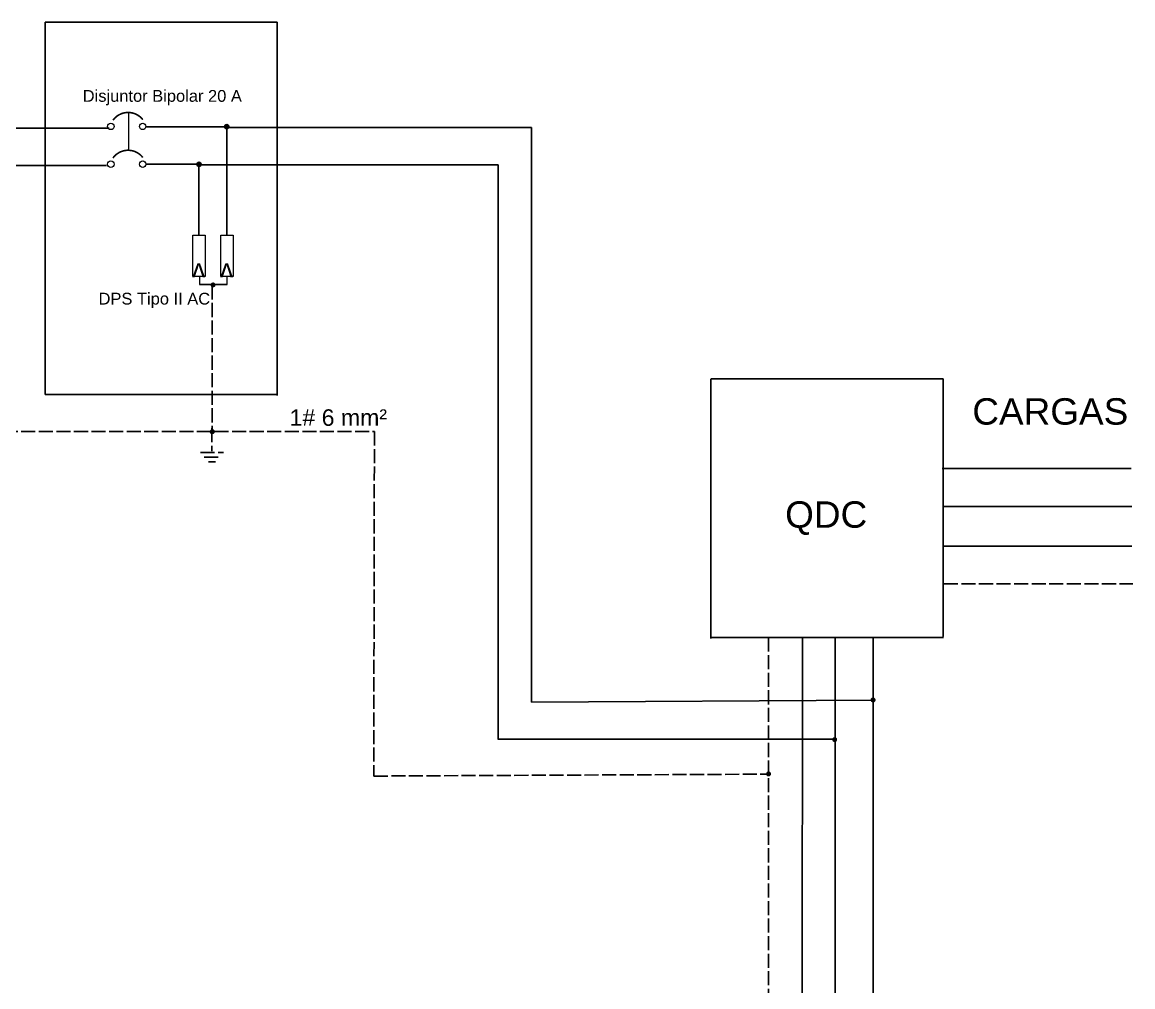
# Model space of a CAD drawing. Header units: millimetres. Extents: x 3165 to 8716, y -1118 to 2802.
# Drawn here: x 6385 to 7333, y 1119 to 1943 of the extents above; entities that cross this region are included whole.
import ezdxf

# ---------------------------------------------------------------- set-up
doc = ezdxf.new("R2010")
doc.units = ezdxf.units.MM
doc.linetypes.add('ACAD_ISO02W100', pattern=[15, 12, -3])
doc.linetypes.add('HIDDEN', pattern=[9.525, 6.35, -3.175])
doc.layers.add('1', color=7, linetype='Continuous')
doc.layers.add('TERRA', color=3, linetype='ACAD_ISO02W100')
doc.styles.get("Standard").update_dxf_attribs({"font": 'arial.ttf'})

# ---------------------------------------------------------------- blocks, each defined once
blk = doc.blocks.new('*U13')
at = {"layer": 'TERRA', "color": 0, "linetype": 'Continuous'}
for points in [[(12109, 2542.9), (12108.9, 2542.9), (12109, 2543.6)], [(12109, 2542.3), (12108.9, 2542.9), (12109, 2542.9)], [(12109.2, 2542.9), (12109, 2543.6), (12109.2, 2544.2)], [(12109, 2542.9), (12109, 2543.6), (12109.2, 2542.9)], [(12109, 2542.3), (12109, 2542.9), (12109.2, 2541.7)], [(12109.2, 2541.7), (12109, 2542.9), (12109.2, 2542.9)], [(12109.5, 2542.9), (12109.2, 2544.2), (12109.5, 2544.7)], [(12109.2, 2542.9), (12109.2, 2544.2), (12109.5, 2542.9)], [(12109.2, 2541.7), (12109.2, 2542.9), (12109.5, 2541.2)], [(12109.5, 2541.2), (12109.2, 2542.9), (12109.5, 2542.9)], [(12109.9, 2542.9), (12109.5, 2544.7), (12109.9, 2545.2)], [(12109.5, 2542.9), (12109.5, 2544.7), (12109.9, 2542.9)], [(12109.5, 2541.2), (12109.5, 2542.9), (12109.9, 2540.7)], [(12109.9, 2540.7), (12109.5, 2542.9), (12109.9, 2542.9)], [(12110.3, 2542.9), (12109.9, 2545.2), (12110.3, 2545.6)], [(12109.9, 2542.9), (12109.9, 2545.2), (12110.3, 2542.9)], [(12109.9, 2540.7), (12109.9, 2542.9), (12110.3, 2540.3)], [(12110.3, 2540.3), (12109.9, 2542.9), (12110.3, 2542.9)], [(12110.9, 2542.9), (12110.3, 2545.6), (12110.9, 2545.9)], [(12110.3, 2542.9), (12110.3, 2545.6), (12110.9, 2542.9)], [(12110.3, 2540.3), (12110.3, 2542.9), (12110.9, 2540)], [(12110.9, 2540), (12110.3, 2542.9), (12110.9, 2542.9)], [(12111.5, 2542.9), (12110.9, 2545.9), (12111.5, 2546)], [(12110.9, 2542.9), (12110.9, 2545.9), (12111.5, 2542.9)], [(12110.9, 2540), (12110.9, 2542.9), (12111.5, 2539.9)], [(12111.5, 2539.9), (12110.9, 2542.9), (12111.5, 2542.9)], [(12112.1, 2542.9), (12111.5, 2546), (12112.1, 2546.1)], [(12111.5, 2542.9), (12111.5, 2546), (12112.1, 2542.9)], [(12111.5, 2539.9), (12111.5, 2542.9), (12112.1, 2539.8)], [(12112.1, 2539.8), (12111.5, 2542.9), (12112.1, 2542.9)], [(12112.1, 2542.9), (12112.1, 2546.1), (12112.7, 2542.9)], [(12112.7, 2542.9), (12112.1, 2546.1), (12112.7, 2546)], [(12112.1, 2539.8), (12112.1, 2542.9), (12112.7, 2539.9)], [(12112.7, 2539.9), (12112.1, 2542.9), (12112.7, 2542.9)], [(12112.7, 2542.9), (12112.7, 2546), (12113.3, 2542.9)], [(12113.3, 2542.9), (12112.7, 2546), (12113.3, 2545.9)], [(12112.7, 2539.9), (12112.7, 2542.9), (12113.3, 2540)], [(12113.3, 2540), (12112.7, 2542.9), (12113.3, 2542.9)], [(12113.3, 2542.9), (12113.3, 2545.9), (12113.8, 2542.9)], [(12113.8, 2542.9), (12113.3, 2545.9), (12113.8, 2545.6)], [(12113.3, 2540), (12113.3, 2542.9), (12113.8, 2540.3)], [(12113.8, 2540.3), (12113.3, 2542.9), (12113.8, 2542.9)], [(12113.8, 2542.9), (12113.8, 2545.6), (12114.3, 2542.9)], [(12114.3, 2542.9), (12113.8, 2545.6), (12114.3, 2545.2)], [(12113.8, 2540.3), (12113.8, 2542.9), (12114.3, 2540.7)], [(12114.3, 2540.7), (12113.8, 2542.9), (12114.3, 2542.9)], [(12114.3, 2542.9), (12114.3, 2545.2), (12114.7, 2542.9)], [(12114.7, 2542.9), (12114.3, 2545.2), (12114.7, 2544.7)], [(12114.3, 2540.7), (12114.3, 2542.9), (12114.7, 2541.2)], [(12114.7, 2541.2), (12114.3, 2542.9), (12114.7, 2542.9)], [(12114.7, 2542.9), (12114.7, 2544.7), (12115, 2542.9)], [(12115, 2542.9), (12114.7, 2544.7), (12115, 2544.2)], [(12114.7, 2541.2), (12114.7, 2542.9), (12115, 2541.7)], [(12115, 2541.7), (12114.7, 2542.9), (12115, 2542.9)], [(12115, 2542.9), (12115, 2544.2), (12115.2, 2542.9)], [(12115.2, 2542.9), (12115, 2544.2), (12115.2, 2543.6)], [(12115, 2541.7), (12115, 2542.9), (12115.2, 2542.3)], [(12115.2, 2542.3), (12115, 2542.9), (12115.2, 2542.9)], [(12115.2, 2542.9), (12115.2, 2543.6), (12115.2, 2542.9)], [(12115.2, 2542.3), (12115.2, 2542.9), (12115.2, 2542.9)]]:
    blk.add_solid(points, dxfattribs=at)
blk = doc.blocks.new('*U19')
at = {"layer": 'TERRA', "color": 0, "linetype": 'Continuous'}
for points in [[(10666.8, 2542.9), (10666.7, 2542.9), (10666.8, 2543.4)], [(10666.8, 2542.4), (10666.7, 2542.9), (10666.8, 2542.9)], [(10666.9, 2542.9), (10666.8, 2543.6), (10666.9, 2544)], [(10666.8, 2542.9), (10666.8, 2543.4), (10666.8, 2543.6)], [(10666.8, 2542.9), (10666.8, 2543.6), (10666.9, 2542.9)], [(10666.8, 2542.9), (10666.8, 2543.4), (10666.8, 2542.9)], [(10666.8, 2542.4), (10666.8, 2542.9), (10666.8, 2542.4)], [(10666.8, 2542.4), (10666.8, 2542.9), (10666.8, 2542.9)], [(10666.8, 2542.4), (10666.8, 2542.9), (10666.9, 2541.9)], [(10666.9, 2541.9), (10666.8, 2542.9), (10666.9, 2542.9)], [(10667, 2542.9), (10666.9, 2544), (10667, 2544.2)], [(10666.9, 2542.9), (10666.9, 2544), (10667, 2542.9)], [(10666.9, 2541.9), (10666.9, 2542.9), (10667, 2541.8)], [(10667, 2541.8), (10666.9, 2542.9), (10667, 2542.9)], [(10667.2, 2542.9), (10667, 2544.2), (10667.2, 2544.5)], [(10667, 2542.9), (10667, 2544.2), (10667.2, 2542.9)], [(10667, 2541.8), (10667, 2542.9), (10667.2, 2541.4)], [(10667.2, 2541.4), (10667, 2542.9), (10667.2, 2542.9)], [(10667.3, 2542.9), (10667.2, 2544.5), (10667.3, 2544.7)], [(10667.2, 2542.9), (10667.2, 2544.5), (10667.3, 2542.9)], [(10667.2, 2541.4), (10667.2, 2542.9), (10667.3, 2541.2)], [(10667.3, 2541.2), (10667.2, 2542.9), (10667.3, 2542.9)], [(10667.5, 2542.9), (10667.3, 2544.7), (10667.5, 2544.9)], [(10667.3, 2542.9), (10667.3, 2544.7), (10667.5, 2542.9)], [(10667.3, 2541.2), (10667.3, 2542.9), (10667.5, 2540.9)], [(10667.5, 2540.9), (10667.3, 2542.9), (10667.5, 2542.9)], [(10667.7, 2542.9), (10667.5, 2544.9), (10667.7, 2545.2)], [(10667.5, 2542.9), (10667.5, 2544.9), (10667.7, 2542.9)], [(10667.5, 2540.9), (10667.5, 2542.9), (10667.7, 2540.7)], [(10667.7, 2540.7), (10667.5, 2542.9), (10667.7, 2542.9)], [(10667.9, 2542.9), (10667.7, 2545.2), (10667.9, 2545.3)], [(10667.7, 2542.9), (10667.7, 2545.2), (10667.9, 2542.9)], [(10667.7, 2540.7), (10667.7, 2542.9), (10667.9, 2540.5)], [(10667.9, 2540.5), (10667.7, 2542.9), (10667.9, 2542.9)], [(10668.1, 2542.9), (10667.9, 2545.3), (10668.1, 2545.6)], [(10667.9, 2542.9), (10667.9, 2545.3), (10668.1, 2542.9)], [(10667.9, 2540.5), (10667.9, 2542.9), (10668.1, 2540.3)], [(10668.1, 2540.3), (10667.9, 2542.9), (10668.1, 2542.9)], [(10668.3, 2542.9), (10668.1, 2545.6), (10668.3, 2545.7)], [(10668.1, 2542.9), (10668.1, 2545.6), (10668.3, 2542.9)], [(10668.1, 2540.3), (10668.1, 2542.9), (10668.3, 2540.2)], [(10668.3, 2540.2), (10668.1, 2542.9), (10668.3, 2542.9)], [(10668.7, 2542.9), (10668.3, 2545.7), (10668.7, 2545.9)], [(10668.3, 2542.9), (10668.3, 2545.7), (10668.7, 2542.9)], [(10668.3, 2540.2), (10668.3, 2542.9), (10668.7, 2540)], [(10668.7, 2540), (10668.3, 2542.9), (10668.7, 2542.9)], [(10668.7, 2542.9), (10668.7, 2545.9), (10668.8, 2542.9)], [(10668.8, 2542.9), (10668.7, 2545.9), (10668.8, 2545.9)], [(10668.7, 2540), (10668.7, 2542.9), (10668.8, 2540)], [(10668.8, 2540), (10668.7, 2542.9), (10668.8, 2542.9)], [(10669.3, 2542.9), (10668.8, 2545.9), (10669.3, 2546)], [(10668.8, 2542.9), (10668.8, 2545.9), (10669.3, 2542.9)], [(10668.8, 2540), (10668.8, 2542.9), (10669.3, 2539.9)], [(10669.3, 2539.9), (10668.8, 2542.9), (10669.3, 2542.9)], [(10669.9, 2542.9), (10669.3, 2546), (10669.9, 2546.1)], [(10669.3, 2542.9), (10669.3, 2546), (10669.3, 2542.9)], [(10669.3, 2542.9), (10669.3, 2546), (10669.3, 2546)], [(10669.3, 2542.9), (10669.3, 2546), (10669.9, 2542.9)], [(10669.3, 2539.9), (10669.3, 2542.9), (10669.3, 2539.8)], [(10669.3, 2539.8), (10669.3, 2542.9), (10669.3, 2542.9)], [(10669.3, 2539.8), (10669.3, 2542.9), (10669.9, 2539.8)], [(10669.9, 2539.8), (10669.3, 2542.9), (10669.9, 2542.9)], [(10669.9, 2539.8), (10669.9, 2542.9), (10670.4, 2539.8)], [(10670.4, 2539.8), (10669.9, 2542.9), (10670.4, 2542.9)], [(10670.4, 2539.8), (10670.4, 2542.9), (10671, 2540)], [(10671, 2540), (10670.4, 2542.9), (10671, 2542.9)], [(10671, 2540), (10671, 2542.9), (10671.5, 2540.2)], [(10671.5, 2540.2), (10671, 2542.9), (10671.5, 2542.9)], [(10671.5, 2540.2), (10671.5, 2542.9), (10671.9, 2540.5)], [(10671.9, 2540.5), (10671.5, 2542.9), (10671.9, 2542.9)], [(10671.9, 2540.5), (10671.9, 2542.9), (10672.3, 2540.9)], [(10672.3, 2540.9), (10671.9, 2542.9), (10672.3, 2542.9)], [(10672.3, 2540.9), (10672.3, 2542.9), (10672.6, 2541.4)], [(10672.6, 2541.4), (10672.3, 2542.9), (10672.6, 2542.9)], [(10672.6, 2541.4), (10672.6, 2542.9), (10672.8, 2541.9)], [(10672.8, 2541.9), (10672.6, 2542.9), (10672.8, 2542.9)], [(10672.8, 2541.9), (10672.8, 2542.9), (10673, 2542.4)], [(10673, 2542.4), (10672.8, 2542.9), (10673, 2542.9)], [(10673, 2542.4), (10673, 2542.9), (10673, 2542.9)]]:
    blk.add_solid(points, dxfattribs=at)
blk = doc.blocks.new('*U20')
at = {"layer": 'TERRA', "color": 0, "linetype": 'Continuous'}
for points in [[(10669.9, 2539.8), (10669.9, 2546.1), (10670.4, 2539.8)], [(10670.4, 2539.8), (10669.9, 2546.1), (10670.4, 2546)], [(10670.4, 2539.8), (10670.4, 2546), (10671, 2540)], [(10671, 2540), (10670.4, 2546), (10671, 2545.9)], [(10671, 2540), (10671, 2545.9), (10671.5, 2540.2)], [(10671.5, 2540.2), (10671, 2545.9), (10671.5, 2545.7)], [(10671.5, 2540.2), (10671.5, 2545.7), (10671.9, 2540.5)], [(10671.9, 2540.5), (10671.5, 2545.7), (10671.9, 2545.4)], [(10671.9, 2540.5), (10671.9, 2545.4), (10672.3, 2540.9)], [(10672.3, 2540.9), (10671.9, 2545.4), (10672.3, 2545)], [(10672.3, 2540.9), (10672.3, 2545), (10672.6, 2541.4)], [(10672.6, 2541.4), (10672.3, 2545), (10672.6, 2544.5)], [(10672.6, 2541.4), (10672.6, 2544.5), (10672.8, 2541.9)], [(10672.8, 2541.9), (10672.6, 2544.5), (10672.8, 2544)], [(10672.8, 2541.9), (10672.8, 2544), (10673, 2542.4)], [(10673, 2542.4), (10672.8, 2544), (10673, 2543.5)], [(10673, 2542.4), (10673, 2543.5), (10673, 2542.9)]]:
    blk.add_solid(points, dxfattribs=at)
blk = doc.blocks.new('*U21')
at = {"layer": 'TERRA', "color": 0, "linetype": 'Continuous'}
for points in [[(10666.8, 2542.9), (10666.7, 2542.9), (10666.8, 2543.4)], [(10666.8, 2542.4), (10666.7, 2542.9), (10666.8, 2542.9)], [(10666.9, 2542.9), (10666.8, 2543.6), (10666.9, 2544)], [(10666.8, 2542.9), (10666.8, 2543.4), (10666.8, 2543.6)], [(10666.8, 2542.9), (10666.8, 2543.6), (10666.9, 2542.9)], [(10666.8, 2542.9), (10666.8, 2543.4), (10666.8, 2542.9)], [(10666.8, 2542.4), (10666.8, 2542.9), (10666.8, 2542.4)], [(10666.8, 2542.4), (10666.8, 2542.9), (10666.8, 2542.9)], [(10666.8, 2542.4), (10666.8, 2542.9), (10666.9, 2541.9)], [(10666.9, 2541.9), (10666.8, 2542.9), (10666.9, 2542.9)], [(10667, 2542.9), (10666.9, 2544), (10667, 2544.2)], [(10666.9, 2542.9), (10666.9, 2544), (10667, 2542.9)], [(10666.9, 2541.9), (10666.9, 2542.9), (10667, 2541.8)], [(10667, 2541.8), (10666.9, 2542.9), (10667, 2542.9)], [(10667.2, 2542.9), (10667, 2544.2), (10667.2, 2544.5)], [(10667, 2542.9), (10667, 2544.2), (10667.2, 2542.9)], [(10667, 2541.8), (10667, 2542.9), (10667.2, 2541.4)], [(10667.2, 2541.4), (10667, 2542.9), (10667.2, 2542.9)], [(10667.3, 2542.9), (10667.2, 2544.5), (10667.3, 2544.7)], [(10667.2, 2542.9), (10667.2, 2544.5), (10667.3, 2542.9)], [(10667.2, 2541.4), (10667.2, 2542.9), (10667.3, 2541.2)], [(10667.3, 2541.2), (10667.2, 2542.9), (10667.3, 2542.9)], [(10667.5, 2542.9), (10667.3, 2544.7), (10667.5, 2544.9)], [(10667.3, 2542.9), (10667.3, 2544.7), (10667.5, 2542.9)], [(10667.3, 2541.2), (10667.3, 2542.9), (10667.5, 2540.9)], [(10667.5, 2540.9), (10667.3, 2542.9), (10667.5, 2542.9)], [(10667.7, 2542.9), (10667.5, 2544.9), (10667.7, 2545.2)], [(10667.5, 2542.9), (10667.5, 2544.9), (10667.7, 2542.9)], [(10667.5, 2540.9), (10667.5, 2542.9), (10667.7, 2540.7)], [(10667.7, 2540.7), (10667.5, 2542.9), (10667.7, 2542.9)], [(10667.9, 2542.9), (10667.7, 2545.2), (10667.9, 2545.3)], [(10667.7, 2542.9), (10667.7, 2545.2), (10667.9, 2542.9)], [(10667.7, 2540.7), (10667.7, 2542.9), (10667.9, 2540.5)], [(10667.9, 2540.5), (10667.7, 2542.9), (10667.9, 2542.9)], [(10668.1, 2542.9), (10667.9, 2545.3), (10668.1, 2545.6)], [(10667.9, 2542.9), (10667.9, 2545.3), (10668.1, 2542.9)], [(10667.9, 2540.5), (10667.9, 2542.9), (10668.1, 2540.3)], [(10668.1, 2540.3), (10667.9, 2542.9), (10668.1, 2542.9)], [(10668.3, 2542.9), (10668.1, 2545.6), (10668.3, 2545.7)], [(10668.1, 2542.9), (10668.1, 2545.6), (10668.3, 2542.9)], [(10668.1, 2540.3), (10668.1, 2542.9), (10668.3, 2540.2)], [(10668.3, 2540.2), (10668.1, 2542.9), (10668.3, 2542.9)], [(10668.7, 2542.9), (10668.3, 2545.7), (10668.7, 2545.9)], [(10668.3, 2542.9), (10668.3, 2545.7), (10668.7, 2542.9)], [(10668.3, 2540.2), (10668.3, 2542.9), (10668.7, 2540)], [(10668.7, 2540), (10668.3, 2542.9), (10668.7, 2542.9)], [(10668.7, 2542.9), (10668.7, 2545.9), (10668.8, 2542.9)], [(10668.8, 2542.9), (10668.7, 2545.9), (10668.8, 2545.9)], [(10668.7, 2540), (10668.7, 2542.9), (10668.8, 2540)], [(10668.8, 2540), (10668.7, 2542.9), (10668.8, 2542.9)], [(10669.3, 2542.9), (10668.8, 2545.9), (10669.3, 2546)], [(10668.8, 2542.9), (10668.8, 2545.9), (10669.3, 2542.9)], [(10668.8, 2540), (10668.8, 2542.9), (10669.3, 2539.9)], [(10669.3, 2539.9), (10668.8, 2542.9), (10669.3, 2542.9)], [(10669.9, 2542.9), (10669.3, 2546), (10669.9, 2546.1)], [(10669.3, 2542.9), (10669.3, 2546), (10669.3, 2542.9)], [(10669.3, 2542.9), (10669.3, 2546), (10669.3, 2546)], [(10669.3, 2542.9), (10669.3, 2546), (10669.9, 2542.9)], [(10669.3, 2539.9), (10669.3, 2542.9), (10669.3, 2539.8)], [(10669.3, 2539.8), (10669.3, 2542.9), (10669.3, 2542.9)], [(10669.3, 2539.8), (10669.3, 2542.9), (10669.9, 2539.8)], [(10669.9, 2539.8), (10669.3, 2542.9), (10669.9, 2542.9)], [(10669.9, 2539.8), (10669.9, 2542.9), (10670.4, 2539.8)], [(10670.4, 2539.8), (10669.9, 2542.9), (10670.4, 2542.9)], [(10670.4, 2539.8), (10670.4, 2542.9), (10671, 2540)], [(10671, 2540), (10670.4, 2542.9), (10671, 2542.9)], [(10671, 2540), (10671, 2542.9), (10671.5, 2540.2)], [(10671.5, 2540.2), (10671, 2542.9), (10671.5, 2542.9)], [(10671.5, 2540.2), (10671.5, 2542.9), (10671.9, 2540.5)], [(10671.9, 2540.5), (10671.5, 2542.9), (10671.9, 2542.9)], [(10671.9, 2540.5), (10671.9, 2542.9), (10672.3, 2540.9)], [(10672.3, 2540.9), (10671.9, 2542.9), (10672.3, 2542.9)], [(10672.3, 2540.9), (10672.3, 2542.9), (10672.6, 2541.4)], [(10672.6, 2541.4), (10672.3, 2542.9), (10672.6, 2542.9)], [(10672.6, 2541.4), (10672.6, 2542.9), (10672.8, 2541.9)], [(10672.8, 2541.9), (10672.6, 2542.9), (10672.8, 2542.9)], [(10672.8, 2541.9), (10672.8, 2542.9), (10673, 2542.4)], [(10673, 2542.4), (10672.8, 2542.9), (10673, 2542.9)], [(10673, 2542.4), (10673, 2542.9), (10673, 2542.9)]]:
    blk.add_solid(points, dxfattribs=at)
blk = doc.blocks.new('*U22')
at = {"layer": 'TERRA', "color": 0, "linetype": 'Continuous'}
for points in [[(10669.9, 2539.8), (10669.9, 2546.1), (10670.4, 2539.8)], [(10670.4, 2539.8), (10669.9, 2546.1), (10670.4, 2546)], [(10670.4, 2539.8), (10670.4, 2546), (10671, 2540)], [(10671, 2540), (10670.4, 2546), (10671, 2545.9)], [(10671, 2540), (10671, 2545.9), (10671.5, 2540.2)], [(10671.5, 2540.2), (10671, 2545.9), (10671.5, 2545.7)], [(10671.5, 2540.2), (10671.5, 2545.7), (10671.9, 2540.5)], [(10671.9, 2540.5), (10671.5, 2545.7), (10671.9, 2545.4)], [(10671.9, 2540.5), (10671.9, 2545.4), (10672.3, 2540.9)], [(10672.3, 2540.9), (10671.9, 2545.4), (10672.3, 2545)], [(10672.3, 2540.9), (10672.3, 2545), (10672.6, 2541.4)], [(10672.6, 2541.4), (10672.3, 2545), (10672.6, 2544.5)], [(10672.6, 2541.4), (10672.6, 2544.5), (10672.8, 2541.9)], [(10672.8, 2541.9), (10672.6, 2544.5), (10672.8, 2544)], [(10672.8, 2541.9), (10672.8, 2544), (10673, 2542.4)], [(10673, 2542.4), (10672.8, 2544), (10673, 2543.5)], [(10673, 2542.4), (10673, 2543.5), (10673, 2542.9)]]:
    blk.add_solid(points, dxfattribs=at)
blk = doc.blocks.new('*U23')
at = {"layer": 'TERRA', "color": 0, "linetype": 'Continuous'}
for points in [[(12109, 2542.9), (12108.9, 2542.9), (12109, 2543.6)], [(12109, 2542.3), (12108.9, 2542.9), (12109, 2542.9)], [(12109.2, 2542.9), (12109, 2543.6), (12109.2, 2544.2)], [(12109, 2542.9), (12109, 2543.6), (12109.2, 2542.9)], [(12109, 2542.3), (12109, 2542.9), (12109.2, 2541.7)], [(12109.2, 2541.7), (12109, 2542.9), (12109.2, 2542.9)], [(12109.5, 2542.9), (12109.2, 2544.2), (12109.5, 2544.7)], [(12109.2, 2542.9), (12109.2, 2544.2), (12109.5, 2542.9)], [(12109.2, 2541.7), (12109.2, 2542.9), (12109.5, 2541.2)], [(12109.5, 2541.2), (12109.2, 2542.9), (12109.5, 2542.9)], [(12109.9, 2542.9), (12109.5, 2544.7), (12109.9, 2545.2)], [(12109.5, 2542.9), (12109.5, 2544.7), (12109.9, 2542.9)], [(12109.5, 2541.2), (12109.5, 2542.9), (12109.9, 2540.7)], [(12109.9, 2540.7), (12109.5, 2542.9), (12109.9, 2542.9)], [(12110.3, 2542.9), (12109.9, 2545.2), (12110.3, 2545.6)], [(12109.9, 2542.9), (12109.9, 2545.2), (12110.3, 2542.9)], [(12109.9, 2540.7), (12109.9, 2542.9), (12110.3, 2540.3)], [(12110.3, 2540.3), (12109.9, 2542.9), (12110.3, 2542.9)], [(12110.9, 2542.9), (12110.3, 2545.6), (12110.9, 2545.9)], [(12110.3, 2542.9), (12110.3, 2545.6), (12110.9, 2542.9)], [(12110.3, 2540.3), (12110.3, 2542.9), (12110.9, 2540)], [(12110.9, 2540), (12110.3, 2542.9), (12110.9, 2542.9)], [(12111.5, 2542.9), (12110.9, 2545.9), (12111.5, 2546)], [(12110.9, 2542.9), (12110.9, 2545.9), (12111.5, 2542.9)], [(12110.9, 2540), (12110.9, 2542.9), (12111.5, 2539.9)], [(12111.5, 2539.9), (12110.9, 2542.9), (12111.5, 2542.9)], [(12112.1, 2542.9), (12111.5, 2546), (12112.1, 2546.1)], [(12111.5, 2542.9), (12111.5, 2546), (12112.1, 2542.9)], [(12111.5, 2539.9), (12111.5, 2542.9), (12112.1, 2539.8)], [(12112.1, 2539.8), (12111.5, 2542.9), (12112.1, 2542.9)], [(12112.1, 2542.9), (12112.1, 2546.1), (12112.7, 2542.9)], [(12112.7, 2542.9), (12112.1, 2546.1), (12112.7, 2546)], [(12112.1, 2539.8), (12112.1, 2542.9), (12112.7, 2539.9)], [(12112.7, 2539.9), (12112.1, 2542.9), (12112.7, 2542.9)], [(12112.7, 2542.9), (12112.7, 2546), (12113.3, 2542.9)], [(12113.3, 2542.9), (12112.7, 2546), (12113.3, 2545.9)], [(12112.7, 2539.9), (12112.7, 2542.9), (12113.3, 2540)], [(12113.3, 2540), (12112.7, 2542.9), (12113.3, 2542.9)], [(12113.3, 2542.9), (12113.3, 2545.9), (12113.8, 2542.9)], [(12113.8, 2542.9), (12113.3, 2545.9), (12113.8, 2545.6)], [(12113.3, 2540), (12113.3, 2542.9), (12113.8, 2540.3)], [(12113.8, 2540.3), (12113.3, 2542.9), (12113.8, 2542.9)], [(12113.8, 2542.9), (12113.8, 2545.6), (12114.3, 2542.9)], [(12114.3, 2542.9), (12113.8, 2545.6), (12114.3, 2545.2)], [(12113.8, 2540.3), (12113.8, 2542.9), (12114.3, 2540.7)], [(12114.3, 2540.7), (12113.8, 2542.9), (12114.3, 2542.9)], [(12114.3, 2542.9), (12114.3, 2545.2), (12114.7, 2542.9)], [(12114.7, 2542.9), (12114.3, 2545.2), (12114.7, 2544.7)], [(12114.3, 2540.7), (12114.3, 2542.9), (12114.7, 2541.2)], [(12114.7, 2541.2), (12114.3, 2542.9), (12114.7, 2542.9)], [(12114.7, 2542.9), (12114.7, 2544.7), (12115, 2542.9)], [(12115, 2542.9), (12114.7, 2544.7), (12115, 2544.2)], [(12114.7, 2541.2), (12114.7, 2542.9), (12115, 2541.7)], [(12115, 2541.7), (12114.7, 2542.9), (12115, 2542.9)], [(12115, 2542.9), (12115, 2544.2), (12115.2, 2542.9)], [(12115.2, 2542.9), (12115, 2544.2), (12115.2, 2543.6)], [(12115, 2541.7), (12115, 2542.9), (12115.2, 2542.3)], [(12115.2, 2542.3), (12115, 2542.9), (12115.2, 2542.9)], [(12115.2, 2542.9), (12115.2, 2543.6), (12115.2, 2542.9)], [(12115.2, 2542.3), (12115.2, 2542.9), (12115.2, 2542.9)]]:
    blk.add_solid(points, dxfattribs=at)
blk = doc.blocks.new('*U26')
at = {"layer": 'TERRA', "color": 0, "linetype": 'Continuous'}
for points in [[(12109, 2542.9), (12108.9, 2542.9), (12109, 2543.6)], [(12109, 2542.3), (12108.9, 2542.9), (12109, 2542.9)], [(12109.2, 2542.9), (12109, 2543.6), (12109.2, 2544.2)], [(12109, 2542.9), (12109, 2543.6), (12109.2, 2542.9)], [(12109, 2542.3), (12109, 2542.9), (12109.2, 2541.7)], [(12109.2, 2541.7), (12109, 2542.9), (12109.2, 2542.9)], [(12109.5, 2542.9), (12109.2, 2544.2), (12109.5, 2544.7)], [(12109.2, 2542.9), (12109.2, 2544.2), (12109.5, 2542.9)], [(12109.2, 2541.7), (12109.2, 2542.9), (12109.5, 2541.2)], [(12109.5, 2541.2), (12109.2, 2542.9), (12109.5, 2542.9)], [(12109.9, 2542.9), (12109.5, 2544.7), (12109.9, 2545.2)], [(12109.5, 2542.9), (12109.5, 2544.7), (12109.9, 2542.9)], [(12109.5, 2541.2), (12109.5, 2542.9), (12109.9, 2540.7)], [(12109.9, 2540.7), (12109.5, 2542.9), (12109.9, 2542.9)], [(12110.3, 2542.9), (12109.9, 2545.2), (12110.3, 2545.6)], [(12109.9, 2542.9), (12109.9, 2545.2), (12110.3, 2542.9)], [(12109.9, 2540.7), (12109.9, 2542.9), (12110.3, 2540.3)], [(12110.3, 2540.3), (12109.9, 2542.9), (12110.3, 2542.9)], [(12110.9, 2542.9), (12110.3, 2545.6), (12110.9, 2545.9)], [(12110.3, 2542.9), (12110.3, 2545.6), (12110.9, 2542.9)], [(12110.3, 2540.3), (12110.3, 2542.9), (12110.9, 2540)], [(12110.9, 2540), (12110.3, 2542.9), (12110.9, 2542.9)], [(12111.5, 2542.9), (12110.9, 2545.9), (12111.5, 2546)], [(12110.9, 2542.9), (12110.9, 2545.9), (12111.5, 2542.9)], [(12110.9, 2540), (12110.9, 2542.9), (12111.5, 2539.9)], [(12111.5, 2539.9), (12110.9, 2542.9), (12111.5, 2542.9)], [(12112.1, 2542.9), (12111.5, 2546), (12112.1, 2546.1)], [(12111.5, 2542.9), (12111.5, 2546), (12112.1, 2542.9)], [(12111.5, 2539.9), (12111.5, 2542.9), (12112.1, 2539.8)], [(12112.1, 2539.8), (12111.5, 2542.9), (12112.1, 2542.9)], [(12112.1, 2542.9), (12112.1, 2546.1), (12112.7, 2542.9)], [(12112.7, 2542.9), (12112.1, 2546.1), (12112.7, 2546)], [(12112.1, 2539.8), (12112.1, 2542.9), (12112.7, 2539.9)], [(12112.7, 2539.9), (12112.1, 2542.9), (12112.7, 2542.9)], [(12112.7, 2542.9), (12112.7, 2546), (12113.3, 2542.9)], [(12113.3, 2542.9), (12112.7, 2546), (12113.3, 2545.9)], [(12112.7, 2539.9), (12112.7, 2542.9), (12113.3, 2540)], [(12113.3, 2540), (12112.7, 2542.9), (12113.3, 2542.9)], [(12113.3, 2542.9), (12113.3, 2545.9), (12113.8, 2542.9)], [(12113.8, 2542.9), (12113.3, 2545.9), (12113.8, 2545.6)], [(12113.3, 2540), (12113.3, 2542.9), (12113.8, 2540.3)], [(12113.8, 2540.3), (12113.3, 2542.9), (12113.8, 2542.9)], [(12113.8, 2542.9), (12113.8, 2545.6), (12114.3, 2542.9)], [(12114.3, 2542.9), (12113.8, 2545.6), (12114.3, 2545.2)], [(12113.8, 2540.3), (12113.8, 2542.9), (12114.3, 2540.7)], [(12114.3, 2540.7), (12113.8, 2542.9), (12114.3, 2542.9)], [(12114.3, 2542.9), (12114.3, 2545.2), (12114.7, 2542.9)], [(12114.7, 2542.9), (12114.3, 2545.2), (12114.7, 2544.7)], [(12114.3, 2540.7), (12114.3, 2542.9), (12114.7, 2541.2)], [(12114.7, 2541.2), (12114.3, 2542.9), (12114.7, 2542.9)], [(12114.7, 2542.9), (12114.7, 2544.7), (12115, 2542.9)], [(12115, 2542.9), (12114.7, 2544.7), (12115, 2544.2)], [(12114.7, 2541.2), (12114.7, 2542.9), (12115, 2541.7)], [(12115, 2541.7), (12114.7, 2542.9), (12115, 2542.9)], [(12115, 2542.9), (12115, 2544.2), (12115.2, 2542.9)], [(12115.2, 2542.9), (12115, 2544.2), (12115.2, 2543.6)], [(12115, 2541.7), (12115, 2542.9), (12115.2, 2542.3)], [(12115.2, 2542.3), (12115, 2542.9), (12115.2, 2542.9)], [(12115.2, 2542.9), (12115.2, 2543.6), (12115.2, 2542.9)], [(12115.2, 2542.3), (12115.2, 2542.9), (12115.2, 2542.9)]]:
    blk.add_solid(points, dxfattribs=at)
blk = doc.blocks.new('*U29')
at = {"layer": 'TERRA', "color": 0, "linetype": 'Continuous'}
for points in [[(12109, 2542.9), (12108.9, 2542.9), (12109, 2543.6)], [(12109, 2542.3), (12108.9, 2542.9), (12109, 2542.9)], [(12109.2, 2542.9), (12109, 2543.6), (12109.2, 2544.2)], [(12109, 2542.9), (12109, 2543.6), (12109.2, 2542.9)], [(12109, 2542.3), (12109, 2542.9), (12109.2, 2541.7)], [(12109.2, 2541.7), (12109, 2542.9), (12109.2, 2542.9)], [(12109.5, 2542.9), (12109.2, 2544.2), (12109.5, 2544.7)], [(12109.2, 2542.9), (12109.2, 2544.2), (12109.5, 2542.9)], [(12109.2, 2541.7), (12109.2, 2542.9), (12109.5, 2541.2)], [(12109.5, 2541.2), (12109.2, 2542.9), (12109.5, 2542.9)], [(12109.9, 2542.9), (12109.5, 2544.7), (12109.9, 2545.2)], [(12109.5, 2542.9), (12109.5, 2544.7), (12109.9, 2542.9)], [(12109.5, 2541.2), (12109.5, 2542.9), (12109.9, 2540.7)], [(12109.9, 2540.7), (12109.5, 2542.9), (12109.9, 2542.9)], [(12110.3, 2542.9), (12109.9, 2545.2), (12110.3, 2545.6)], [(12109.9, 2542.9), (12109.9, 2545.2), (12110.3, 2542.9)], [(12109.9, 2540.7), (12109.9, 2542.9), (12110.3, 2540.3)], [(12110.3, 2540.3), (12109.9, 2542.9), (12110.3, 2542.9)], [(12110.9, 2542.9), (12110.3, 2545.6), (12110.9, 2545.9)], [(12110.3, 2542.9), (12110.3, 2545.6), (12110.9, 2542.9)], [(12110.3, 2540.3), (12110.3, 2542.9), (12110.9, 2540)], [(12110.9, 2540), (12110.3, 2542.9), (12110.9, 2542.9)], [(12111.5, 2542.9), (12110.9, 2545.9), (12111.5, 2546)], [(12110.9, 2542.9), (12110.9, 2545.9), (12111.5, 2542.9)], [(12110.9, 2540), (12110.9, 2542.9), (12111.5, 2539.9)], [(12111.5, 2539.9), (12110.9, 2542.9), (12111.5, 2542.9)], [(12112.1, 2542.9), (12111.5, 2546), (12112.1, 2546.1)], [(12111.5, 2542.9), (12111.5, 2546), (12112.1, 2542.9)], [(12111.5, 2539.9), (12111.5, 2542.9), (12112.1, 2539.8)], [(12112.1, 2539.8), (12111.5, 2542.9), (12112.1, 2542.9)], [(12112.1, 2542.9), (12112.1, 2546.1), (12112.7, 2542.9)], [(12112.7, 2542.9), (12112.1, 2546.1), (12112.7, 2546)], [(12112.1, 2539.8), (12112.1, 2542.9), (12112.7, 2539.9)], [(12112.7, 2539.9), (12112.1, 2542.9), (12112.7, 2542.9)], [(12112.7, 2542.9), (12112.7, 2546), (12113.3, 2542.9)], [(12113.3, 2542.9), (12112.7, 2546), (12113.3, 2545.9)], [(12112.7, 2539.9), (12112.7, 2542.9), (12113.3, 2540)], [(12113.3, 2540), (12112.7, 2542.9), (12113.3, 2542.9)], [(12113.3, 2542.9), (12113.3, 2545.9), (12113.8, 2542.9)], [(12113.8, 2542.9), (12113.3, 2545.9), (12113.8, 2545.6)], [(12113.3, 2540), (12113.3, 2542.9), (12113.8, 2540.3)], [(12113.8, 2540.3), (12113.3, 2542.9), (12113.8, 2542.9)], [(12113.8, 2542.9), (12113.8, 2545.6), (12114.3, 2542.9)], [(12114.3, 2542.9), (12113.8, 2545.6), (12114.3, 2545.2)], [(12113.8, 2540.3), (12113.8, 2542.9), (12114.3, 2540.7)], [(12114.3, 2540.7), (12113.8, 2542.9), (12114.3, 2542.9)], [(12114.3, 2542.9), (12114.3, 2545.2), (12114.7, 2542.9)], [(12114.7, 2542.9), (12114.3, 2545.2), (12114.7, 2544.7)], [(12114.3, 2540.7), (12114.3, 2542.9), (12114.7, 2541.2)], [(12114.7, 2541.2), (12114.3, 2542.9), (12114.7, 2542.9)], [(12114.7, 2542.9), (12114.7, 2544.7), (12115, 2542.9)], [(12115, 2542.9), (12114.7, 2544.7), (12115, 2544.2)], [(12114.7, 2541.2), (12114.7, 2542.9), (12115, 2541.7)], [(12115, 2541.7), (12114.7, 2542.9), (12115, 2542.9)], [(12115, 2542.9), (12115, 2544.2), (12115.2, 2542.9)], [(12115.2, 2542.9), (12115, 2544.2), (12115.2, 2543.6)], [(12115, 2541.7), (12115, 2542.9), (12115.2, 2542.3)], [(12115.2, 2542.3), (12115, 2542.9), (12115.2, 2542.9)], [(12115.2, 2542.9), (12115.2, 2543.6), (12115.2, 2542.9)], [(12115.2, 2542.3), (12115.2, 2542.9), (12115.2, 2542.9)]]:
    blk.add_solid(points, dxfattribs=at)
blk = doc.blocks.new('*U30')
at = {"layer": 'TERRA', "color": 0, "linetype": 'Continuous'}
for points in [[(12109, 2542.9), (12108.9, 2542.9), (12109, 2543.6)], [(12109, 2542.3), (12108.9, 2542.9), (12109, 2542.9)], [(12109.2, 2542.9), (12109, 2543.6), (12109.2, 2544.2)], [(12109, 2542.9), (12109, 2543.6), (12109.2, 2542.9)], [(12109, 2542.3), (12109, 2542.9), (12109.2, 2541.7)], [(12109.2, 2541.7), (12109, 2542.9), (12109.2, 2542.9)], [(12109.5, 2542.9), (12109.2, 2544.2), (12109.5, 2544.7)], [(12109.2, 2542.9), (12109.2, 2544.2), (12109.5, 2542.9)], [(12109.2, 2541.7), (12109.2, 2542.9), (12109.5, 2541.2)], [(12109.5, 2541.2), (12109.2, 2542.9), (12109.5, 2542.9)], [(12109.9, 2542.9), (12109.5, 2544.7), (12109.9, 2545.2)], [(12109.5, 2542.9), (12109.5, 2544.7), (12109.9, 2542.9)], [(12109.5, 2541.2), (12109.5, 2542.9), (12109.9, 2540.7)], [(12109.9, 2540.7), (12109.5, 2542.9), (12109.9, 2542.9)], [(12110.3, 2542.9), (12109.9, 2545.2), (12110.3, 2545.6)], [(12109.9, 2542.9), (12109.9, 2545.2), (12110.3, 2542.9)], [(12109.9, 2540.7), (12109.9, 2542.9), (12110.3, 2540.3)], [(12110.3, 2540.3), (12109.9, 2542.9), (12110.3, 2542.9)], [(12110.9, 2542.9), (12110.3, 2545.6), (12110.9, 2545.9)], [(12110.3, 2542.9), (12110.3, 2545.6), (12110.9, 2542.9)], [(12110.3, 2540.3), (12110.3, 2542.9), (12110.9, 2540)], [(12110.9, 2540), (12110.3, 2542.9), (12110.9, 2542.9)], [(12111.5, 2542.9), (12110.9, 2545.9), (12111.5, 2546)], [(12110.9, 2542.9), (12110.9, 2545.9), (12111.5, 2542.9)], [(12110.9, 2540), (12110.9, 2542.9), (12111.5, 2539.9)], [(12111.5, 2539.9), (12110.9, 2542.9), (12111.5, 2542.9)], [(12112.1, 2542.9), (12111.5, 2546), (12112.1, 2546.1)], [(12111.5, 2542.9), (12111.5, 2546), (12112.1, 2542.9)], [(12111.5, 2539.9), (12111.5, 2542.9), (12112.1, 2539.8)], [(12112.1, 2539.8), (12111.5, 2542.9), (12112.1, 2542.9)], [(12112.1, 2542.9), (12112.1, 2546.1), (12112.7, 2542.9)], [(12112.7, 2542.9), (12112.1, 2546.1), (12112.7, 2546)], [(12112.1, 2539.8), (12112.1, 2542.9), (12112.7, 2539.9)], [(12112.7, 2539.9), (12112.1, 2542.9), (12112.7, 2542.9)], [(12112.7, 2542.9), (12112.7, 2546), (12113.3, 2542.9)], [(12113.3, 2542.9), (12112.7, 2546), (12113.3, 2545.9)], [(12112.7, 2539.9), (12112.7, 2542.9), (12113.3, 2540)], [(12113.3, 2540), (12112.7, 2542.9), (12113.3, 2542.9)], [(12113.3, 2542.9), (12113.3, 2545.9), (12113.8, 2542.9)], [(12113.8, 2542.9), (12113.3, 2545.9), (12113.8, 2545.6)], [(12113.3, 2540), (12113.3, 2542.9), (12113.8, 2540.3)], [(12113.8, 2540.3), (12113.3, 2542.9), (12113.8, 2542.9)], [(12113.8, 2542.9), (12113.8, 2545.6), (12114.3, 2542.9)], [(12114.3, 2542.9), (12113.8, 2545.6), (12114.3, 2545.2)], [(12113.8, 2540.3), (12113.8, 2542.9), (12114.3, 2540.7)], [(12114.3, 2540.7), (12113.8, 2542.9), (12114.3, 2542.9)], [(12114.3, 2542.9), (12114.3, 2545.2), (12114.7, 2542.9)], [(12114.7, 2542.9), (12114.3, 2545.2), (12114.7, 2544.7)], [(12114.3, 2540.7), (12114.3, 2542.9), (12114.7, 2541.2)], [(12114.7, 2541.2), (12114.3, 2542.9), (12114.7, 2542.9)], [(12114.7, 2542.9), (12114.7, 2544.7), (12115, 2542.9)], [(12115, 2542.9), (12114.7, 2544.7), (12115, 2544.2)], [(12114.7, 2541.2), (12114.7, 2542.9), (12115, 2541.7)], [(12115, 2541.7), (12114.7, 2542.9), (12115, 2542.9)], [(12115, 2542.9), (12115, 2544.2), (12115.2, 2542.9)], [(12115.2, 2542.9), (12115, 2544.2), (12115.2, 2543.6)], [(12115, 2541.7), (12115, 2542.9), (12115.2, 2542.3)], [(12115.2, 2542.3), (12115, 2542.9), (12115.2, 2542.9)], [(12115.2, 2542.9), (12115.2, 2543.6), (12115.2, 2542.9)], [(12115.2, 2542.3), (12115.2, 2542.9), (12115.2, 2542.9)]]:
    blk.add_solid(points, dxfattribs=at)
blk = doc.blocks.new('*U31')
at = {"layer": 'TERRA', "color": 0, "linetype": 'Continuous'}
for points in [[(12109, 2542.9), (12108.9, 2542.9), (12109, 2543.6)], [(12109, 2542.3), (12108.9, 2542.9), (12109, 2542.9)], [(12109.2, 2542.9), (12109, 2543.6), (12109.2, 2544.2)], [(12109, 2542.9), (12109, 2543.6), (12109.2, 2542.9)], [(12109, 2542.3), (12109, 2542.9), (12109.2, 2541.7)], [(12109.2, 2541.7), (12109, 2542.9), (12109.2, 2542.9)], [(12109.5, 2542.9), (12109.2, 2544.2), (12109.5, 2544.7)], [(12109.2, 2542.9), (12109.2, 2544.2), (12109.5, 2542.9)], [(12109.2, 2541.7), (12109.2, 2542.9), (12109.5, 2541.2)], [(12109.5, 2541.2), (12109.2, 2542.9), (12109.5, 2542.9)], [(12109.9, 2542.9), (12109.5, 2544.7), (12109.9, 2545.2)], [(12109.5, 2542.9), (12109.5, 2544.7), (12109.9, 2542.9)], [(12109.5, 2541.2), (12109.5, 2542.9), (12109.9, 2540.7)], [(12109.9, 2540.7), (12109.5, 2542.9), (12109.9, 2542.9)], [(12110.3, 2542.9), (12109.9, 2545.2), (12110.3, 2545.6)], [(12109.9, 2542.9), (12109.9, 2545.2), (12110.3, 2542.9)], [(12109.9, 2540.7), (12109.9, 2542.9), (12110.3, 2540.3)], [(12110.3, 2540.3), (12109.9, 2542.9), (12110.3, 2542.9)], [(12110.9, 2542.9), (12110.3, 2545.6), (12110.9, 2545.9)], [(12110.3, 2542.9), (12110.3, 2545.6), (12110.9, 2542.9)], [(12110.3, 2540.3), (12110.3, 2542.9), (12110.9, 2540)], [(12110.9, 2540), (12110.3, 2542.9), (12110.9, 2542.9)], [(12111.5, 2542.9), (12110.9, 2545.9), (12111.5, 2546)], [(12110.9, 2542.9), (12110.9, 2545.9), (12111.5, 2542.9)], [(12110.9, 2540), (12110.9, 2542.9), (12111.5, 2539.9)], [(12111.5, 2539.9), (12110.9, 2542.9), (12111.5, 2542.9)], [(12112.1, 2542.9), (12111.5, 2546), (12112.1, 2546.1)], [(12111.5, 2542.9), (12111.5, 2546), (12112.1, 2542.9)], [(12111.5, 2539.9), (12111.5, 2542.9), (12112.1, 2539.8)], [(12112.1, 2539.8), (12111.5, 2542.9), (12112.1, 2542.9)], [(12112.1, 2542.9), (12112.1, 2546.1), (12112.7, 2542.9)], [(12112.7, 2542.9), (12112.1, 2546.1), (12112.7, 2546)], [(12112.1, 2539.8), (12112.1, 2542.9), (12112.7, 2539.9)], [(12112.7, 2539.9), (12112.1, 2542.9), (12112.7, 2542.9)], [(12112.7, 2542.9), (12112.7, 2546), (12113.3, 2542.9)], [(12113.3, 2542.9), (12112.7, 2546), (12113.3, 2545.9)], [(12112.7, 2539.9), (12112.7, 2542.9), (12113.3, 2540)], [(12113.3, 2540), (12112.7, 2542.9), (12113.3, 2542.9)], [(12113.3, 2542.9), (12113.3, 2545.9), (12113.8, 2542.9)], [(12113.8, 2542.9), (12113.3, 2545.9), (12113.8, 2545.6)], [(12113.3, 2540), (12113.3, 2542.9), (12113.8, 2540.3)], [(12113.8, 2540.3), (12113.3, 2542.9), (12113.8, 2542.9)], [(12113.8, 2542.9), (12113.8, 2545.6), (12114.3, 2542.9)], [(12114.3, 2542.9), (12113.8, 2545.6), (12114.3, 2545.2)], [(12113.8, 2540.3), (12113.8, 2542.9), (12114.3, 2540.7)], [(12114.3, 2540.7), (12113.8, 2542.9), (12114.3, 2542.9)], [(12114.3, 2542.9), (12114.3, 2545.2), (12114.7, 2542.9)], [(12114.7, 2542.9), (12114.3, 2545.2), (12114.7, 2544.7)], [(12114.3, 2540.7), (12114.3, 2542.9), (12114.7, 2541.2)], [(12114.7, 2541.2), (12114.3, 2542.9), (12114.7, 2542.9)], [(12114.7, 2542.9), (12114.7, 2544.7), (12115, 2542.9)], [(12115, 2542.9), (12114.7, 2544.7), (12115, 2544.2)], [(12114.7, 2541.2), (12114.7, 2542.9), (12115, 2541.7)], [(12115, 2541.7), (12114.7, 2542.9), (12115, 2542.9)], [(12115, 2542.9), (12115, 2544.2), (12115.2, 2542.9)], [(12115.2, 2542.9), (12115, 2544.2), (12115.2, 2543.6)], [(12115, 2541.7), (12115, 2542.9), (12115.2, 2542.3)], [(12115.2, 2542.3), (12115, 2542.9), (12115.2, 2542.9)], [(12115.2, 2542.9), (12115.2, 2543.6), (12115.2, 2542.9)], [(12115.2, 2542.3), (12115.2, 2542.9), (12115.2, 2542.9)]]:
    blk.add_solid(points, dxfattribs=at)

msp = doc.modelspace()

# ---------------------------------------------------------------- linework, layer by layer
for p, q in [((3744.36, 1858.58), (6458.99, 1852.16)), ((6559.39, 1852.85), (6819.61, 1852.85)), ((6819.61, 1852.85), (6819.61, 1361.98)), ((3749.21, 1821.46), (6456.82, 1820.31)), ((6535, 1820.84), (6791.25, 1820.84)), ((6791.25, 1820.84), (6791.25, 1329.91)), ((7170.25, 1561.4), (7331.58, 1561.4)), ((7170.94, 1529.07), (7332.27, 1529.07)), ((7170.98, 1495.24), (7332.31, 1495.24)), ((6819.7, 1361.98), (7111.2, 1363.6)), ((6791.26, 1330.36), (7078.33, 1330.36))]:
    msp.add_line(p, q)
at = {"layer": '1'}
for p, q in [((6404.26, 1624.77), (6404.26, 1942.8)), ((6602.48, 1942.8), (6404.26, 1942.8)), ((6602.48, 1942.8), (6404.26, 1942.8)), ((6602.48, 1623.88), (6602.48, 1942.8)), ((6602.48, 1623.88), (6602.48, 1942.8)), ((6404.26, 1894.08), (6404.26, 1624.77)), ((6559.41, 1853.55), (6490.42, 1853.55)), ((6559.41, 1760.93), (6559.41, 1853.55)), ((6535.68, 1821.41), (6490.48, 1821.41)), ((6535.68, 1761.14), (6535.68, 1821.41)), ((7170.97, 1638.28), (6972.76, 1638.28)), ((6972.76, 1637.86), (6972.76, 1416.23)), ((7170.97, 1417.96), (7170.97, 1638.28)), ((6404.26, 1624.77), (6602.95, 1624.77)), ((6404.26, 1624.77), (6602.95, 1624.77)), ((6972.76, 1417.3), (7171.44, 1417.3)), ((7050.83, 593.68), (7050.85, 1417.5)), ((7078.79, 1417.35), (7078.79, 1236.64)), ((7111.45, 1236.64), (7111.45, 1417.5)), ((7078.79, 1024.1), (7078.79, 1236.64)), ((7111.45, 988.74), (7111.45, 1236.64))]:
    msp.add_line(p, q, dxfattribs=at)
at = {"layer": '1', "lineweight": 0}
msp.add_line((6475.43, 1865.78), (6475.43, 1833.4), dxfattribs=at)
at = {"layer": '1', "lineweight": 0, "const_width": 1.38}
for points in [[(6462.22, 1859.06, -0.501669), (6487.7, 1859.53, -0.501669)], [(6462.22, 1826.77, -0.501669), (6487.7, 1827.24, -0.501669)]]:
    msp.add_lwpolyline(points, format="xyb", dxfattribs=at)
at = {"layer": '1', "lineweight": 0}
for points in [[(6530.38, 1761), (6541.06, 1761), (6541.06, 1725.43), (6530.38, 1725.43)], [(6554.19, 1761), (6564.87, 1761), (6564.87, 1725.43), (6554.19, 1725.43)]]:
    msp.add_lwpolyline(points, close=True, dxfattribs=at)
for centre in [(6460.43, 1853.78), (6487.6, 1853.78), (6460.43, 1821.49), (6487.6, 1821.49)]:
    msp.add_circle(centre, 2.75, dxfattribs=at)
at = {"layer": '1'}
for centre in [(6559.39, 1853.52), (6535.71, 1821.35)]:
    msp.add_circle(centre, 1.78, dxfattribs=at)
at = {"layer": 'TERRA', "linetype": 'HIDDEN', "ltscale": 20}
msp.add_line((6536.14, 1718.8), (6559.72, 1718.8), dxfattribs=at)
at = {"layer": 'TERRA'}
for p, q in [((6546.96, 1717.94), (6546.96, 1592.16)), ((6308.93, 1593.15), (6685.45, 1593.15)), ((6685.45, 1593.15), (6684.92, 1298.79)), ((7171.67, 1462.91), (7333, 1462.91)), ((7021.89, 1417.07), (7021.89, 563.34)), ((6684.92, 1298.79), (7021.84, 1300.44))]:
    msp.add_line(p, q, dxfattribs=at)
at = {"layer": 'TERRA', "lineweight": 0}
msp.add_lwpolyline([(6536.15, 1725.42), (6536.15, 1718.8), (6559.72, 1718.8), (6559.72, 1724.86)], dxfattribs=at)
at = {"layer": 'TERRA'}
for points in [[(6546.62, 1596.01), (6546.62, 1576.4)], [(6536.99, 1575.31), (6556.49, 1575.31)], [(6540.07, 1571.21), (6553.41, 1571.21)], [(6543.66, 1567.1), (6549.82, 1567.1)]]:
    msp.add_lwpolyline(points, dxfattribs=at)

# ---------------------------------------------------------------- block references
at = {"layer": '1'}
for name, p, xscale, yscale, zscale in [('*U21', (537.81, 418.4), 0.5643526413590823, 0.5643526413590823, 0.5643526413590823), ('*U22', (537.81, 418.4), 0.5643526413590823, 0.5643526413590823, 0.5643526413590823), ('*U19', (514.13, 386.23), 0.5643526413590823, 0.5643526413590823, 0.5643526413590823), ('*U20', (514.13, 386.23), 0.5643526413590823, 0.5643526413590823, 0.5643526413590823), ('*U23', (-1654.91, -3.78), 0.6772231696308987, 0.6772231696308987, 0.6772231696308987), ('*U30', (-1091.37, -358.33), 0.6772231696308987, 0.6772231696308987, 0.6772231696308987), ('*U31', (-1124.13, -392.18), 0.6772231696308987, 0.6772231696308987, 0.6772231696308987), ('*U29', (-1180.58, -421.5), 0.6772231696308987, 0.6772231696308987, 0.6772231696308987)]:
    msp.add_blockref(name, p, dxfattribs=dict(at, xscale=xscale, yscale=yscale, zscale=zscale))
at = {"layer": 'TERRA', "xscale": 0.6772231696308987, "yscale": 0.6772231696308987, "zscale": 0.6772231696308987}
for name, p in [('*U13', (-1655.64, -129.17)), ('*U26', (-1655.49, -129.18))]:
    msp.add_blockref(name, p, dxfattribs=at)

# ---------------------------------------------------------------- texts
at = {"layer": '1'}
for s, p in [('Disjuntor Bipolar 20 A', (6436.41, 1874.81)), ('DPS Tipo II AC ', (6449.94, 1701.6))]:
    msp.add_text(s, height=10.0588, dxfattribs=at).set_placement(p)
at = {"layer": '1', "linetype": 'Continuous'}
for s, height, p in [('CARGAS', 22.574, (7195.99, 1599)), ('1# 6 mm²', 14.109, (6613.02, 1598)), ('QDC', 22.574, (7036.17, 1510.93))]:
    msp.add_text(s, height=height, dxfattribs=at).set_placement(p)
at = {"layer": '1', "lineweight": 0, "char_height": 15.65, "attachment_point": 1, "rotation": 180}
for insert in [(6540.87, 1721.16), (6564.74, 1721.18)]:
    msp.add_mtext_dynamic_manual_height_columns('v', width=3.76, gutter_width=12.5, heights=[10.23], dxfattribs=dict(at, insert=insert))

doc.saveas('drawing.dxf')
